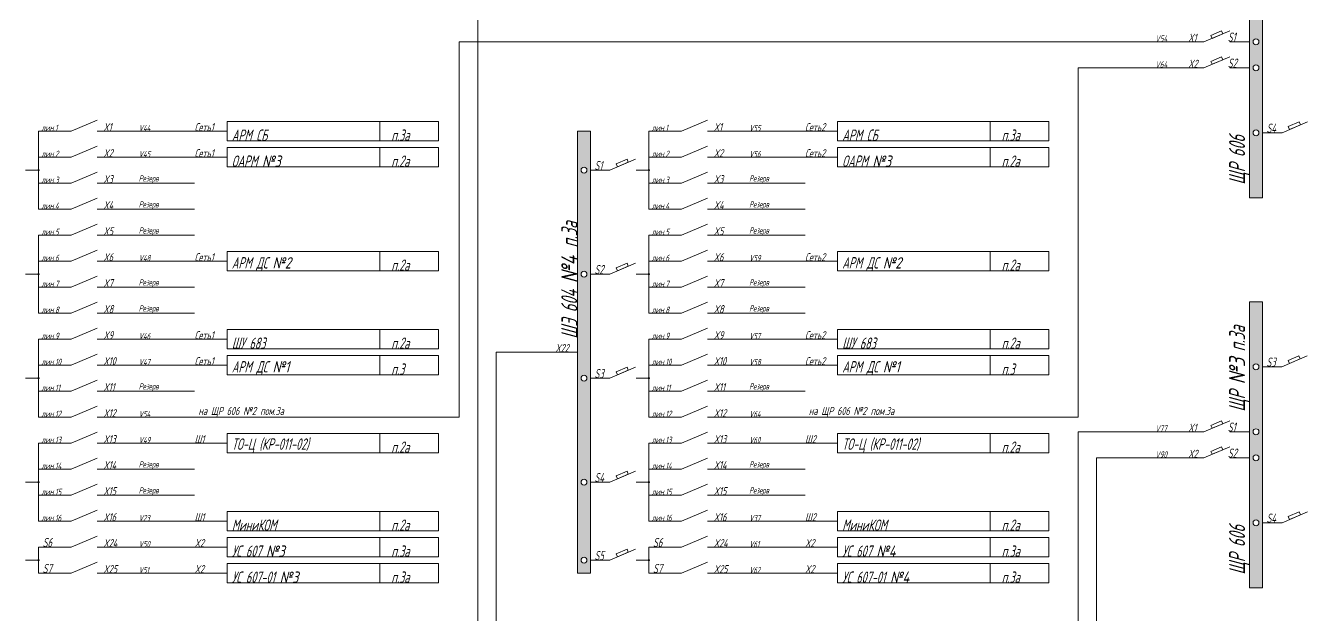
# Paper-space layout 'А2гор' of a CAD drawing. Extents: x 0 to 594, y 0 to 420.
# Drawn here: x 237.3 to 435.2, y 214.9 to 305.9 of the extents above; entities that cross this region are included whole.
import ezdxf

# ---------------------------------------------------------------- set-up
doc = ezdxf.new("R2010")
doc.units = 0
doc.header["$LTSCALE"] = 0.3
doc.layers.get('0').update_dxf_attribs({"linetype": 'CONTINUOUS', "lineweight": 15})
doc.layers.add('Text', color=242, linetype='CONTINUOUS', lineweight=15)
doc.styles.get("Standard").update_dxf_attribs({"font": 'isocpeur.ttf', "width": 0.8, "oblique": 15})

psp = doc.layouts.new('А2гор')

# ---------------------------------------------------------------- hatches: boundary and pattern name
h = psp.add_hatch(color=256)
h.paths.add_polyline_path([(426.22, 323.48), (428.23, 323.48), (428.23, 279.34), (426.22, 279.34)])
edge = h.paths.add_edge_path(flags=16)
edge.add_arc((427.23, 313.45), 0.454, 0, 360)
edge = h.paths.add_edge_path(flags=16)
edge.add_arc((427.23, 303.42), 0.454, 0, 360)
edge = h.paths.add_edge_path(flags=16)
edge.add_arc((427.23, 299.41), 0.454, 0, 360)
edge = h.paths.add_edge_path(flags=16)
edge.add_arc((427.24, 289.37), 0.454, 0, 360)
h = psp.add_hatch(color=256)
h.paths.add_polyline_path([(322.52, 289.63), (324.52, 289.63), (324.52, 221.41), (322.52, 221.41)])
edge = h.paths.add_edge_path(flags=16)
edge.add_arc((323.52, 283.61), 0.454, 0, 360)
edge = h.paths.add_edge_path(flags=16)
edge.add_arc((323.52, 267.55), 0.454, 0, 360)
edge = h.paths.add_edge_path(flags=16)
edge.add_arc((323.52, 251.5), 0.454, 0, 360)
edge = h.paths.add_edge_path(flags=16)
edge.add_arc((323.52, 235.45), 0.454, 0, 360)
edge = h.paths.add_edge_path(flags=16)
edge.add_arc((323.52, 223.41), 0.454, 0, 360)
h = psp.add_hatch(color=256)
edge = h.paths.add_edge_path()
edge.add_arc((239.35, 283.61), 0.0803, 0, 360)
h = psp.add_hatch(color=256)
edge = h.paths.add_edge_path()
edge.add_arc((333.55, 283.61), 0.0803, 0, 360)
h = psp.add_hatch(color=256)
edge = h.paths.add_edge_path()
edge.add_arc((239.35, 267.55), 0.0803, 0, 360)
h = psp.add_hatch(color=256)
edge = h.paths.add_edge_path()
edge.add_arc((333.55, 267.55), 0.0803, 0, 360)
h = psp.add_hatch(color=256)
h.paths.add_polyline_path([(426.22, 263.29), (428.23, 263.29), (428.23, 219.15), (426.22, 219.15)])
edge = h.paths.add_edge_path(flags=16)
edge.add_arc((427.23, 253.26), 0.454, 0, 360)
edge = h.paths.add_edge_path(flags=16)
edge.add_arc((427.23, 243.23), 0.454, 0, 360)
edge = h.paths.add_edge_path(flags=16)
edge.add_arc((427.23, 239.21), 0.454, 0, 360)
edge = h.paths.add_edge_path(flags=16)
edge.add_arc((427.24, 229.18), 0.454, 0, 360)
h = psp.add_hatch(color=256)
edge = h.paths.add_edge_path()
edge.add_arc((239.35, 251.5), 0.0803, 0, 360)
h = psp.add_hatch(color=256)
edge = h.paths.add_edge_path()
edge.add_arc((333.55, 251.5), 0.0803, 0, 360)
h = psp.add_hatch(color=256)
edge = h.paths.add_edge_path()
edge.add_arc((239.35, 235.45), 0.0803, 0, 360)
h = psp.add_hatch(color=256)
edge = h.paths.add_edge_path()
edge.add_arc((333.55, 235.45), 0.0803, 0, 360)
h = psp.add_hatch(color=256)
edge = h.paths.add_edge_path()
edge.add_arc((239.35, 223.41), 0.0803, 0, 360)
h = psp.add_hatch(color=256)
edge = h.paths.add_edge_path()
edge.add_arc((333.55, 223.41), 0.0803, 0, 360)

# ---------------------------------------------------------------- linework, layer by layer
at = {"lineweight": 15}
for p, q in [((419.2, 303.42), (423.21, 305.12)), ((419.2, 299.41), (423.21, 301.11)), ((244.36, 289.63), (248.38, 291.33)), ((338.57, 289.63), (342.58, 291.33)), ((431.25, 289.37), (435.16, 291.08)), ((244.36, 285.61), (248.38, 287.32)), ((338.57, 285.61), (342.58, 287.32)), ((327.53, 283.61), (331.45, 285.31)), ((244.36, 281.6), (248.38, 283.3)), ((338.57, 281.6), (342.58, 283.3)), ((244.36, 277.59), (248.38, 279.29)), ((338.57, 277.59), (342.58, 279.29)), ((244.36, 273.57), (248.38, 275.28)), ((338.57, 273.57), (342.58, 275.28)), ((244.36, 269.56), (248.38, 271.27)), ((338.57, 269.56), (342.58, 271.27)), ((327.53, 267.55), (331.45, 269.26)), ((244.36, 265.55), (248.38, 267.25)), ((338.57, 265.55), (342.58, 267.25)), ((244.36, 261.54), (248.38, 263.24)), ((338.57, 261.54), (342.58, 263.24)), ((244.36, 257.52), (248.38, 259.23)), ((338.57, 257.52), (342.58, 259.23)), ((244.36, 253.51), (248.38, 255.21)), ((338.57, 253.51), (342.58, 255.21)), ((431.24, 253.26), (435.15, 254.96)), ((327.53, 251.5), (331.45, 253.21)), ((244.36, 249.5), (248.38, 251.2)), ((338.57, 249.5), (342.58, 251.2)), ((244.36, 245.48), (248.38, 247.19)), ((338.57, 245.48), (342.58, 247.19)), ((419.2, 243.23), (423.21, 244.93)), ((244.36, 241.47), (248.38, 243.18)), ((338.57, 241.47), (342.58, 243.18)), ((419.2, 239.21), (423.21, 240.92)), ((244.36, 237.46), (248.38, 239.16)), ((338.57, 237.46), (342.58, 239.16)), ((327.53, 235.45), (331.45, 237.16)), ((244.36, 233.45), (248.38, 235.15)), ((338.57, 233.45), (342.58, 235.15)), ((244.36, 229.43), (248.38, 231.14)), ((338.57, 229.43), (342.58, 231.14)), ((431.25, 229.18), (435.16, 230.89)), ((244.36, 225.42), (248.38, 227.12)), ((338.57, 225.42), (342.58, 227.12)), ((327.53, 223.41), (331.45, 225.12)), ((244.36, 221.41), (248.38, 223.11)), ((338.57, 221.41), (342.58, 223.11))]:
    psp.add_line(p, q, dxfattribs=at)
for p, q in [((411.18, 303.42), (416.19, 303.42)), ((419.2, 303.42), (416.19, 303.42)), ((423.21, 303.42), (426.22, 303.42)), ((411.18, 299.41), (416.19, 299.41)), ((419.2, 299.41), (416.19, 299.41)), ((423.21, 299.41), (426.22, 299.41)), ((292.02, 291.13), (292.02, 288.12)), ((386.22, 291.13), (386.22, 288.12)), ((239.35, 285.61), (239.35, 289.63)), ((239.35, 289.63), (244.36, 289.63)), ((248.38, 289.63), (253.39, 289.63)), ((253.39, 289.63), (263.42, 289.63)), ((268.44, 289.63), (263.42, 289.63)), ((333.55, 285.61), (333.55, 289.63)), ((333.55, 289.63), (338.57, 289.63)), ((342.58, 289.63), (347.6, 289.63)), ((347.6, 289.63), (357.63, 289.63)), ((362.65, 289.63), (357.63, 289.63)), ((431.25, 289.37), (428.24, 289.37)), ((292.02, 287.12), (292.02, 284.11)), ((386.22, 287.12), (386.22, 284.11)), ((239.35, 281.6), (239.35, 285.61)), ((239.35, 285.61), (244.36, 285.61)), ((248.38, 285.61), (253.39, 285.61)), ((253.39, 285.61), (263.42, 285.61)), ((268.44, 285.61), (263.42, 285.61)), ((333.55, 281.6), (333.55, 285.61)), ((333.55, 285.61), (338.57, 285.61)), ((342.58, 285.61), (347.6, 285.61)), ((347.6, 285.61), (357.63, 285.61)), ((362.65, 285.61), (357.63, 285.61)), ((237.34, 283.61), (239.35, 283.61)), ((327.53, 283.61), (324.52, 283.61)), ((331.55, 283.61), (333.55, 283.61)), ((239.35, 277.59), (239.35, 281.6)), ((239.35, 281.6), (244.36, 281.6)), ((248.38, 281.6), (253.39, 281.6)), ((253.39, 281.6), (263.42, 281.6)), ((333.55, 277.59), (333.55, 281.6)), ((333.55, 281.6), (338.57, 281.6)), ((342.58, 281.6), (347.6, 281.6)), ((347.6, 281.6), (357.63, 281.6)), ((239.35, 277.59), (244.36, 277.59)), ((248.38, 277.59), (253.39, 277.59)), ((253.39, 277.59), (263.42, 277.59)), ((333.55, 277.59), (338.57, 277.59)), ((342.58, 277.59), (347.6, 277.59)), ((347.6, 277.59), (357.63, 277.59)), ((239.35, 269.56), (239.35, 273.57)), ((239.35, 273.57), (244.36, 273.57)), ((248.38, 273.57), (253.39, 273.57)), ((253.39, 273.57), (263.42, 273.57)), ((333.55, 269.56), (333.55, 273.57)), ((333.55, 273.57), (338.57, 273.57)), ((342.58, 273.57), (347.6, 273.57)), ((347.6, 273.57), (357.63, 273.57)), ((292.02, 271.07), (292.02, 268.06)), ((386.22, 271.07), (386.22, 268.06)), ((239.35, 265.55), (239.35, 269.56)), ((239.35, 269.56), (244.36, 269.56)), ((248.38, 269.56), (253.39, 269.56)), ((253.39, 269.56), (263.42, 269.56)), ((268.44, 269.56), (263.42, 269.56)), ((333.55, 265.55), (333.55, 269.56)), ((333.55, 269.56), (338.57, 269.56)), ((342.58, 269.56), (347.6, 269.56)), ((347.6, 269.56), (357.63, 269.56)), ((362.65, 269.56), (357.63, 269.56)), ((237.34, 267.55), (239.35, 267.55)), ((327.53, 267.55), (324.52, 267.55)), ((331.55, 267.55), (333.55, 267.55)), ((239.35, 261.54), (239.35, 265.55)), ((239.35, 265.55), (244.36, 265.55)), ((248.38, 265.55), (253.39, 265.55)), ((253.39, 265.55), (263.42, 265.55)), ((333.55, 261.54), (333.55, 265.55)), ((333.55, 265.55), (338.57, 265.55)), ((342.58, 265.55), (347.6, 265.55)), ((347.6, 265.55), (357.63, 265.55)), ((239.35, 261.54), (244.36, 261.54)), ((248.38, 261.54), (253.39, 261.54)), ((253.39, 261.54), (263.42, 261.54)), ((333.55, 261.54), (338.57, 261.54)), ((342.58, 261.54), (347.6, 261.54)), ((347.6, 261.54), (357.63, 261.54)), ((239.35, 253.51), (239.35, 257.52)), ((239.35, 257.52), (244.36, 257.52)), ((248.38, 257.52), (253.39, 257.52)), ((253.39, 257.52), (263.42, 257.52)), ((268.44, 257.52), (263.42, 257.52)), ((292.02, 259.03), (292.02, 256.02)), ((333.55, 253.51), (333.55, 257.52)), ((333.55, 257.52), (338.57, 257.52)), ((342.58, 257.52), (347.6, 257.52)), ((347.6, 257.52), (357.63, 257.52)), ((362.65, 257.52), (357.63, 257.52)), ((386.22, 259.03), (386.22, 256.02)), ((322.52, 255.52), (318.51, 255.52)), ((239.35, 249.5), (239.35, 253.51)), ((239.35, 253.51), (244.36, 253.51)), ((248.38, 253.51), (253.39, 253.51)), ((253.39, 253.51), (263.42, 253.51)), ((268.44, 253.51), (263.42, 253.51)), ((292.02, 255.01), (292.02, 252.01)), ((333.55, 249.5), (333.55, 253.51)), ((333.55, 253.51), (338.57, 253.51)), ((342.58, 253.51), (347.6, 253.51)), ((347.6, 253.51), (357.63, 253.51)), ((362.65, 253.51), (357.63, 253.51)), ((386.22, 255.01), (386.22, 252.01)), ((431.24, 253.26), (428.23, 253.26)), ((237.34, 251.5), (239.35, 251.5)), ((327.53, 251.5), (324.52, 251.5)), ((331.55, 251.5), (333.55, 251.5)), ((239.35, 245.48), (239.35, 249.5)), ((239.35, 249.5), (244.36, 249.5)), ((248.38, 249.5), (253.39, 249.5)), ((253.39, 249.5), (263.42, 249.5)), ((333.55, 245.48), (333.55, 249.5)), ((333.55, 249.5), (338.57, 249.5)), ((342.58, 249.5), (347.6, 249.5)), ((347.6, 249.5), (357.63, 249.5)), ((239.35, 245.48), (244.36, 245.48)), ((248.38, 245.48), (253.39, 245.48)), ((253.39, 245.48), (263.42, 245.48)), ((268.44, 245.48), (263.42, 245.48)), ((333.55, 245.48), (338.57, 245.48)), ((342.58, 245.48), (347.6, 245.48)), ((347.6, 245.48), (357.63, 245.48)), ((362.65, 245.48), (357.63, 245.48)), ((239.35, 237.46), (239.35, 241.47)), ((239.35, 241.47), (244.36, 241.47)), ((248.38, 241.47), (253.39, 241.47)), ((253.39, 241.47), (263.42, 241.47)), ((268.44, 241.47), (263.42, 241.47)), ((292.02, 242.98), (292.02, 239.97)), ((333.55, 237.46), (333.55, 241.47)), ((333.55, 241.47), (338.57, 241.47)), ((342.58, 241.47), (347.6, 241.47)), ((347.6, 241.47), (357.63, 241.47)), ((362.65, 241.47), (357.63, 241.47)), ((386.22, 242.98), (386.22, 239.97)), ((411.18, 243.23), (416.19, 243.23)), ((419.2, 243.23), (416.19, 243.23)), ((423.21, 243.23), (426.22, 243.23)), ((239.35, 233.45), (239.35, 237.46)), ((239.35, 237.46), (244.36, 237.46)), ((248.38, 237.46), (253.39, 237.46)), ((253.39, 237.46), (263.42, 237.46)), ((333.55, 233.45), (333.55, 237.46)), ((333.55, 237.46), (338.57, 237.46)), ((342.58, 237.46), (347.6, 237.46)), ((347.6, 237.46), (357.63, 237.46)), ((411.18, 239.21), (416.19, 239.21)), ((419.2, 239.21), (416.19, 239.21)), ((423.21, 239.21), (426.22, 239.21)), ((237.34, 235.45), (239.35, 235.45)), ((327.53, 235.45), (324.52, 235.45)), ((331.55, 235.45), (333.55, 235.45)), ((239.35, 229.43), (239.35, 233.45)), ((239.35, 233.45), (244.36, 233.45)), ((248.38, 233.45), (253.39, 233.45)), ((253.39, 233.45), (263.42, 233.45)), ((333.55, 229.43), (333.55, 233.45)), ((333.55, 233.45), (338.57, 233.45)), ((342.58, 233.45), (347.6, 233.45)), ((347.6, 233.45), (357.63, 233.45)), ((292.02, 230.94), (292.02, 227.93)), ((386.22, 230.94), (386.22, 227.93)), ((239.35, 229.43), (244.36, 229.43)), ((248.38, 229.43), (253.39, 229.43)), ((253.39, 229.43), (263.42, 229.43)), ((268.44, 229.43), (263.42, 229.43)), ((333.55, 229.43), (338.57, 229.43)), ((342.58, 229.43), (347.6, 229.43)), ((347.6, 229.43), (357.63, 229.43)), ((362.65, 229.43), (357.63, 229.43)), ((431.25, 229.18), (428.24, 229.18)), ((292.02, 226.93), (292.02, 223.92)), ((386.22, 226.93), (386.22, 223.92)), ((239.35, 221.41), (239.35, 225.42)), ((239.35, 225.42), (244.36, 225.42)), ((248.38, 225.42), (253.39, 225.42)), ((253.39, 225.42), (263.42, 225.42)), ((268.44, 225.42), (263.42, 225.42)), ((333.55, 221.41), (333.55, 225.42)), ((333.55, 225.42), (338.57, 225.42)), ((342.58, 225.42), (347.6, 225.42)), ((347.6, 225.42), (357.63, 225.42)), ((362.65, 225.42), (357.63, 225.42)), ((237.34, 223.41), (239.35, 223.41)), ((292.02, 222.91), (292.02, 219.9)), ((327.53, 223.41), (324.52, 223.41)), ((331.55, 223.41), (333.55, 223.41)), ((386.22, 222.91), (386.22, 219.9)), ((239.35, 221.41), (244.36, 221.41)), ((248.38, 221.41), (253.39, 221.41)), ((253.39, 221.41), (263.42, 221.41)), ((268.44, 221.41), (263.42, 221.41)), ((333.55, 221.41), (338.57, 221.41)), ((342.58, 221.41), (347.6, 221.41)), ((347.6, 221.41), (357.63, 221.41)), ((362.65, 221.41), (357.63, 221.41))]:
    psp.add_line(p, q)
for points in [[(426.22, 323.48), (428.23, 323.48), (428.23, 279.34), (426.22, 279.34)], [(420.45, 303.95), (422.12, 304.66), (421.93, 305.1), (420.27, 304.37)], [(420.45, 299.94), (422.12, 300.65), (421.93, 301.09), (420.27, 300.36)], [(268.44, 288.12), (301.04, 288.12), (301.04, 291.13), (268.44, 291.13)], [(362.65, 288.12), (395.25, 288.12), (395.25, 291.13), (362.65, 291.13)], [(432.41, 289.88), (434.08, 290.61), (433.88, 291.05), (432.22, 290.33)], [(322.52, 289.63), (324.52, 289.63), (324.52, 221.41), (322.52, 221.41)], [(268.44, 284.11), (301.04, 284.11), (301.04, 287.12), (268.44, 287.12)], [(362.65, 284.11), (395.25, 284.11), (395.25, 287.12), (362.65, 287.12)], [(328.7, 284.11), (330.36, 284.84), (330.16, 285.28), (328.5, 284.56)], [(268.44, 268.06), (301.04, 268.06), (301.04, 271.07), (268.44, 271.07)], [(362.65, 268.06), (395.25, 268.06), (395.25, 271.07), (362.65, 271.07)], [(328.7, 268.06), (330.36, 268.79), (330.16, 269.23), (328.5, 268.51)], [(426.22, 263.29), (428.23, 263.29), (428.23, 219.15), (426.22, 219.15)], [(268.44, 256.02), (301.04, 256.02), (301.04, 259.03), (268.44, 259.03)], [(362.65, 256.02), (395.25, 256.02), (395.25, 259.03), (362.65, 259.03)], [(268.44, 252.01), (301.04, 252.01), (301.04, 255.01), (268.44, 255.01)], [(362.65, 252.01), (395.25, 252.01), (395.25, 255.01), (362.65, 255.01)], [(432.4, 253.77), (434.07, 254.49), (433.87, 254.94), (432.21, 254.21)], [(328.7, 252.01), (330.36, 252.73), (330.16, 253.18), (328.5, 252.46)], [(420.45, 243.76), (422.12, 244.47), (421.93, 244.91), (420.27, 244.18)], [(268.44, 239.97), (301.04, 239.97), (301.04, 242.98), (268.44, 242.98)], [(362.65, 239.97), (395.25, 239.97), (395.25, 242.98), (362.65, 242.98)], [(420.45, 239.75), (422.12, 240.46), (421.93, 240.89), (420.27, 240.17)], [(328.7, 235.96), (330.36, 236.68), (330.16, 237.13), (328.5, 236.41)], [(268.44, 227.93), (301.04, 227.93), (301.04, 230.94), (268.44, 230.94)], [(362.65, 227.93), (395.25, 227.93), (395.25, 230.94), (362.65, 230.94)], [(432.41, 229.69), (434.08, 230.41), (433.88, 230.86), (432.22, 230.14)], [(268.44, 223.92), (301.04, 223.92), (301.04, 226.93), (268.44, 226.93)], [(362.65, 223.92), (395.25, 223.92), (395.25, 226.93), (362.65, 226.93)], [(328.7, 223.92), (330.36, 224.64), (330.16, 225.09), (328.5, 224.37)], [(268.44, 219.9), (301.04, 219.9), (301.04, 222.91), (268.44, 222.91)], [(362.65, 219.9), (395.25, 219.9), (395.25, 222.91), (362.65, 222.91)]]:
    psp.add_lwpolyline(points, close=True)
for centre, radius in [((427.23, 303.42), 0.454), ((427.23, 299.41), 0.454), ((427.24, 289.37), 0.454), ((239.35, 283.61), 0.0803), ((323.52, 283.61), 0.454), ((333.55, 283.61), 0.0803), ((239.35, 267.55), 0.0803), ((323.52, 267.55), 0.454), ((333.55, 267.55), 0.0803), ((427.23, 253.26), 0.454), ((427.23, 253.26), 0.454), ((239.35, 251.5), 0.0803), ((323.52, 251.5), 0.454), ((333.55, 251.5), 0.0803), ((427.23, 243.23), 0.454), ((427.23, 239.21), 0.454), ((239.35, 235.45), 0.0803), ((323.52, 235.45), 0.454), ((333.55, 235.45), 0.0803), ((427.24, 229.18), 0.454), ((323.52, 223.41), 0.454), ((239.35, 223.41), 0.0803), ((333.55, 223.41), 0.0803)]:
    psp.add_circle(centre, radius)
at = {"layer": 'Text'}
for p, q in [((307.11, 344.3), (307.11, 38.4)), ((304.26, 245.48), (304.26, 303.42)), ((304.26, 303.42), (411.18, 303.42)), ((411.18, 299.41), (399.78, 299.41)), ((399.78, 299.41), (399.78, 245.48)), ((318.51, 255.52), (309.96, 255.52)), ((309.96, 255.52), (309.96, 38.4)), ((268.44, 245.48), (304.26, 245.48)), ((399.78, 245.48), (362.65, 245.48)), ((411.18, 243.23), (399.78, 243.23)), ((399.78, 243.23), (399.78, 209.57)), ((411.18, 239.21), (402.63, 239.21)), ((402.63, 239.21), (402.63, 164.73))]:
    psp.add_line(p, q, dxfattribs=at)

# ---------------------------------------------------------------- texts
at = {"attachment_point": 7}
for s, insert, char_height, width in [('{\\fGOST|b0|i0|c204|p34; \\fGOST|b0|i0|c0|p34;X\\fGOST|b0|i0|c204|p34;1}', (416.19, 303.42), 1.235, 16.3412), ('{\\fGOST|b0|i0|c204|p34; \\fGOST|b0|i0|c0|p34;S\\fGOST|b0|i0|c204|p34;1}', (422.26, 303.42), 1.425, 16.3412), ('{\\fGOST|b0|i0|c204|p34; \\fGOST|b0|i0|c0|p34;V\\fGOST|b0|i0|c204|p34;54}', (411.18, 303.42), 1.0032, 16.3412), ('{\\fGOST|b0|i0|c204|p34; \\fGOST|b0|i0|c0|p34;S\\fGOST|b0|i0|c204|p34;2}', (422.26, 299.41), 1.425, 16.3412), ('{\\fGOST|b0|i0|c204|p34; \\fGOST|b0|i0|c0|p34;V\\fGOST|b0|i0|c204|p34;64}', (411.18, 299.41), 1.0032, 16.3412), ('{\\fGOST|b0|i0|c204|p34; \\fGOST|b0|i0|c0|p34;X\\fGOST|b0|i0|c204|p34;2}', (416.19, 299.41), 1.235, 16.3412), ('{\\fGOST|b0|i0|c204|p34; \\fGOST|b0|i0|c0|p34;S\\fGOST|b0|i0|c204|p34;4}', (428.24, 289.37), 1.425, 16.3412), ('{\\fGOST|b0|i0|c204|p34; АРМ СБ}', (268.44, 288.12), 1.7556, 23.6714), ('\\pl1.7556,t1.7556;{\\fGOST|b0|i0|c204|p34;п.3а}', (292.02, 288.12), 1.7556, 16.3412), ('{\\fGOST|b0|i0|c204|p34; АРМ СБ}', (362.65, 288.12), 1.7556, 23.6714), ('\\pl1.7556,t1.7556;{\\fGOST|b0|i0|c204|p34;п.3а}', (386.22, 288.12), 1.7556, 16.3412), ('{\\fGOST|b0|i0|c204|p34; ОАРМ }№3', (268.44, 284.11), 1.7556, 23.6714), ('\\pl1.7556,t1.7556;{\\fGOST|b0|i0|c204|p34;п.2а}', (292.02, 284.11), 1.7556, 16.3412), ('{\\fGOST|b0|i0|c204|p34; ОАРМ }№3', (362.65, 284.11), 1.7556, 23.6714), ('\\pl1.7556,t1.7556;{\\fGOST|b0|i0|c204|p34;п.2а}', (386.22, 284.11), 1.7556, 16.3412), ('{\\fGOST|b0|i0|c204|p34; АРМ ДС }№2', (268.44, 268.06), 1.7556, 23.6714), ('\\pl1.7556,t1.7556;{\\fGOST|b0|i0|c204|p34;п.2а}', (292.02, 268.06), 1.7556, 16.3412), ('{\\fGOST|b0|i0|c204|p34; АРМ ДС }№2', (362.65, 268.06), 1.7556, 23.6714), ('\\pl1.7556,t1.7556;{\\fGOST|b0|i0|c204|p34;п.2а}', (386.22, 268.06), 1.7556, 16.3412), ('{\\fGOST|b0|i0|c204|p34; ШУ 683}', (268.44, 256.02), 1.7556, 23.6714), ('\\pl1.7556,t1.7556;{\\fGOST|b0|i0|c204|p34;п.2а}', (292.02, 256.02), 1.7556, 16.3412), ('{\\fGOST|b0|i0|c204|p34; ШУ 683}', (362.65, 256.02), 1.7556, 23.6714), ('\\pl1.7556,t1.7556;{\\fGOST|b0|i0|c204|p34;п.2а}', (386.22, 256.02), 1.7556, 16.3412), ('{\\fGOST|b0|i0|c204|p34; АРМ ДС }№1', (268.44, 252.01), 1.7556, 23.6714), ('\\pl1.7556,t1.7556;{\\fGOST|b0|i0|c204|p34;п.3}', (292.02, 252.01), 1.7556, 16.3412), ('{\\fGOST|b0|i0|c204|p34; АРМ ДС }№1', (362.65, 252.01), 1.7556, 23.6714), ('\\pl1.7556,t1.7556;{\\fGOST|b0|i0|c204|p34;п.3}', (386.22, 252.01), 1.7556, 16.3412), ('{\\fGOST|b0|i0|c204|p34; \\fGOST|b0|i0|c0|p34;S\\fGOST|b0|i0|c204|p34;3}', (428.23, 253.26), 1.425, 16.3412), ('{\\fGOST|b0|i0|c204|p34; \\fGOST|b0|i0|c0|p34;V\\fGOST|b0|i0|c204|p34;77}', (411.18, 243.23), 1.0032, 16.3412), ('{\\fGOST|b0|i0|c204|p34; \\fGOST|b0|i0|c0|p34;X\\fGOST|b0|i0|c204|p34;1}', (416.19, 243.23), 1.235, 16.3412), ('{\\fGOST|b0|i0|c204|p34; \\fGOST|b0|i0|c0|p34;S\\fGOST|b0|i0|c204|p34;1}', (422.26, 243.23), 1.425, 16.3412), ('{\\fGOST|b0|i0|c204|p34; ТО-Ц (КР-011-02)}', (268.44, 239.97), 1.7556, 23.6714), ('\\pl1.7556,t1.7556;{\\fGOST|b0|i0|c204|p34;п.2а}', (292.02, 239.97), 1.7556, 16.3412), ('{\\fGOST|b0|i0|c204|p34; ТО-Ц (КР-011-02)}', (362.65, 239.97), 1.7556, 23.6714), ('\\pl1.7556,t1.7556;{\\fGOST|b0|i0|c204|p34;п.2а}', (386.22, 239.97), 1.7556, 16.3412), ('{\\fGOST|b0|i0|c204|p34; \\fGOST|b0|i0|c0|p34;V\\fGOST|b0|i0|c204|p34;90}', (411.18, 239.21), 1.0032, 16.3412), ('{\\fGOST|b0|i0|c204|p34; \\fGOST|b0|i0|c0|p34;X\\fGOST|b0|i0|c204|p34;2}', (416.19, 239.21), 1.235, 16.3412), ('{\\fGOST|b0|i0|c204|p34; \\fGOST|b0|i0|c0|p34;S\\fGOST|b0|i0|c204|p34;2}', (422.26, 239.21), 1.425, 16.3412), ('{\\fGOST|b0|i0|c204|p34; МиниКОМ}', (268.44, 227.93), 1.7556, 23.6714), ('\\pl1.7556,t1.7556;{\\fGOST|b0|i0|c204|p34;п.2а}', (292.02, 227.93), 1.7556, 16.3412), ('{\\fGOST|b0|i0|c204|p34; МиниКОМ}', (362.65, 227.93), 1.7556, 23.6714), ('\\pl1.7556,t1.7556;{\\fGOST|b0|i0|c204|p34;п.2а}', (386.22, 227.93), 1.7556, 16.3412), ('{\\fGOST|b0|i0|c204|p34; \\fGOST|b0|i0|c0|p34;S\\fGOST|b0|i0|c204|p34;4}', (428.24, 229.18), 1.425, 16.3412), ('{\\fGOST|b0|i0|c204|p34; УС 607 }№3', (268.44, 223.92), 1.7556, 23.6714), ('\\pl1.7556,t1.7556;{\\fGOST|b0|i0|c204|p34;п.3а}', (292.02, 223.92), 1.7556, 16.3412), ('{\\fGOST|b0|i0|c204|p34; УС 607 }№4', (362.65, 223.92), 1.7556, 23.6714), ('\\pl1.7556,t1.7556;{\\fGOST|b0|i0|c204|p34;п.3а}', (386.22, 223.92), 1.7556, 16.3412), ('{\\fGOST|b0|i0|c204|p34; УС 607-01 }№3', (268.44, 219.9), 1.7556, 23.6714), ('\\pl1.7556,t1.7556;{\\fGOST|b0|i0|c204|p34;п.3а}', (292.02, 219.9), 1.7556, 16.3412), ('{\\fGOST|b0|i0|c204|p34; УС 607-01 }№4', (362.65, 219.9), 1.7556, 23.6714), ('\\pl1.7556,t1.7556;{\\fGOST|b0|i0|c204|p34;п.3а}', (386.22, 219.9), 1.7556, 16.3412)]:
    psp.add_mtext(s, dxfattribs=dict(at, insert=insert, char_height=char_height, width=width))
at = {"width": 16.3412, "attachment_point": 7, "line_spacing_factor": 1.5}
for s, insert, char_height in [('{\\fGOST|b0|i0|c204|p34; \\fGOST|b0|i0|c0|p34; X\\fGOST|b0|i0|c204|p34;1}', (248.17, 289.63), 1.235), ('{\\fGOST|b0|i0|c204|p34;Сеть1}', (263.42, 289.63), 1.235), ('{\\fGOST|b0|i0|c204|p34; \\fGOST|b0|i0|c0|p34; X\\fGOST|b0|i0|c204|p34;1}', (342.38, 289.63), 1.235), ('{\\fGOST|b0|i0|c204|p34;Сеть2}', (357.63, 289.63), 1.235), ('{\\fGOST|b0|i0|c204|p34; лин.1}', (239.25, 289.63), 1.0032), ('{\\fGOST|b0|i0|c204|p34; \\fGOST|b0|i0|c0|p34; \\fGOST|b0|i0|c204|p34; \\fGOST|b0|i0|c0|p34;V\\fGOST|b0|i0|c204|p34;44}', (253.39, 289.63), 0.95), ('{\\fGOST|b0|i0|c204|p34; лин.1}', (333.45, 289.63), 1.0032), ('{\\fGOST|b0|i0|c204|p34; \\fGOST|b0|i0|c0|p34; \\fGOST|b0|i0|c204|p34; \\fGOST|b0|i0|c0|p34;V\\fGOST|b0|i0|c204|p34;55}', (347.6, 289.63), 0.95), ('{\\fGOST|b0|i0|c204|p34; \\fGOST|b0|i0|c0|p34; X\\fGOST|b0|i0|c204|p34;2}', (248.17, 285.61), 1.235), ('{\\fGOST|b0|i0|c204|p34;Сеть1}', (263.42, 285.61), 1.235), ('{\\fGOST|b0|i0|c204|p34; \\fGOST|b0|i0|c0|p34; X\\fGOST|b0|i0|c204|p34;2}', (342.38, 285.61), 1.235), ('{\\fGOST|b0|i0|c204|p34;Сеть2}', (357.63, 285.61), 1.235), ('{\\fGOST|b0|i0|c204|p34; лин.2}', (239.25, 285.61), 1.0032), ('{\\fGOST|b0|i0|c204|p34; \\fGOST|b0|i0|c0|p34; \\fGOST|b0|i0|c204|p34; \\fGOST|b0|i0|c0|p34;V\\fGOST|b0|i0|c204|p34;45}', (253.39, 285.61), 0.95), ('{\\fGOST|b0|i0|c204|p34; \\fGOST|b0|i0|c0|p34;S\\fGOST|b0|i0|c204|p34;1}', (324.52, 283.61), 1.425), ('{\\fGOST|b0|i0|c204|p34; лин.2}', (333.45, 285.61), 1.0032), ('{\\fGOST|b0|i0|c204|p34; \\fGOST|b0|i0|c0|p34; \\fGOST|b0|i0|c204|p34; \\fGOST|b0|i0|c0|p34;V\\fGOST|b0|i0|c204|p34;56}', (347.6, 285.61), 0.95), ('{\\fGOST|b0|i0|c204|p34; лин.3}', (239.25, 281.6), 1.0032), ('{\\fGOST|b0|i0|c204|p34; \\fGOST|b0|i0|c0|p34; X\\fGOST|b0|i0|c204|p34;3}', (248.17, 281.6), 1.235), ('{\\fGOST|b0|i0|c204|p34; \\fGOST|b0|i0|c0|p34; \\fGOST|b0|i0|c204|p34; Резерв}', (253.39, 281.6), 0.95), ('{\\fGOST|b0|i0|c204|p34; лин.3}', (333.45, 281.6), 1.0032), ('{\\fGOST|b0|i0|c204|p34; \\fGOST|b0|i0|c0|p34; X\\fGOST|b0|i0|c204|p34;3}', (342.38, 281.6), 1.235), ('{\\fGOST|b0|i0|c204|p34; \\fGOST|b0|i0|c0|p34; \\fGOST|b0|i0|c204|p34; Резерв}', (347.6, 281.6), 0.95), ('{\\fGOST|b0|i0|c204|p34; лин.4}', (239.25, 277.59), 1.0032), ('{\\fGOST|b0|i0|c204|p34; \\fGOST|b0|i0|c0|p34; X\\fGOST|b0|i0|c204|p34;4}', (248.17, 277.59), 1.235), ('{\\fGOST|b0|i0|c204|p34; \\fGOST|b0|i0|c0|p34; \\fGOST|b0|i0|c204|p34; Резерв}', (253.39, 277.59), 0.95), ('{\\fGOST|b0|i0|c204|p34; лин.4}', (333.45, 277.59), 1.0032), ('{\\fGOST|b0|i0|c204|p34; \\fGOST|b0|i0|c0|p34; X\\fGOST|b0|i0|c204|p34;4}', (342.38, 277.59), 1.235), ('{\\fGOST|b0|i0|c204|p34; \\fGOST|b0|i0|c0|p34; \\fGOST|b0|i0|c204|p34; Резерв}', (347.6, 277.59), 0.95), ('{\\fGOST|b0|i0|c204|p34; лин.5}', (239.25, 273.57), 1.0032), ('{\\fGOST|b0|i0|c204|p34; \\fGOST|b0|i0|c0|p34; X\\fGOST|b0|i0|c204|p34;5}', (248.17, 273.57), 1.235), ('{\\fGOST|b0|i0|c204|p34; \\fGOST|b0|i0|c0|p34; \\fGOST|b0|i0|c204|p34; Резерв}', (253.39, 273.57), 0.95), ('{\\fGOST|b0|i0|c204|p34; лин.5}', (333.45, 273.57), 1.0032), ('{\\fGOST|b0|i0|c204|p34; \\fGOST|b0|i0|c0|p34; X\\fGOST|b0|i0|c204|p34;5}', (342.38, 273.57), 1.235), ('{\\fGOST|b0|i0|c204|p34; \\fGOST|b0|i0|c0|p34; \\fGOST|b0|i0|c204|p34; Резерв}', (347.6, 273.57), 0.95), ('{\\fGOST|b0|i0|c204|p34; лин.6}', (239.25, 269.56), 1.0032), ('{\\fGOST|b0|i0|c204|p34; \\fGOST|b0|i0|c0|p34; X\\fGOST|b0|i0|c204|p34;6}', (248.17, 269.56), 1.235), ('{\\fGOST|b0|i0|c204|p34; \\fGOST|b0|i0|c0|p34; \\fGOST|b0|i0|c204|p34; \\fGOST|b0|i0|c0|p34;V\\fGOST|b0|i0|c204|p34;48}', (253.39, 269.56), 0.95), ('{\\fGOST|b0|i0|c204|p34;Сеть1}', (263.42, 269.56), 1.235), ('{\\fGOST|b0|i0|c204|p34; лин.6}', (333.45, 269.56), 1.0032), ('{\\fGOST|b0|i0|c204|p34; \\fGOST|b0|i0|c0|p34; X\\fGOST|b0|i0|c204|p34;6}', (342.38, 269.56), 1.235), ('{\\fGOST|b0|i0|c204|p34; \\fGOST|b0|i0|c0|p34; \\fGOST|b0|i0|c204|p34; \\fGOST|b0|i0|c0|p34;V\\fGOST|b0|i0|c204|p34;59}', (347.6, 269.56), 0.95), ('{\\fGOST|b0|i0|c204|p34;Сеть2}', (357.63, 269.56), 1.235), ('{\\fGOST|b0|i0|c204|p34; \\fGOST|b0|i0|c0|p34;S\\fGOST|b0|i0|c204|p34;2}', (324.52, 267.55), 1.425), ('{\\fGOST|b0|i0|c204|p34; лин.7}', (239.25, 265.55), 1.0032), ('{\\fGOST|b0|i0|c204|p34; \\fGOST|b0|i0|c0|p34; X\\fGOST|b0|i0|c204|p34;7}', (248.17, 265.55), 1.235), ('{\\fGOST|b0|i0|c204|p34; \\fGOST|b0|i0|c0|p34; \\fGOST|b0|i0|c204|p34; Резерв}', (253.39, 265.55), 0.95), ('{\\fGOST|b0|i0|c204|p34; лин.7}', (333.45, 265.55), 1.0032), ('{\\fGOST|b0|i0|c204|p34; \\fGOST|b0|i0|c0|p34; X\\fGOST|b0|i0|c204|p34;7}', (342.38, 265.55), 1.235), ('{\\fGOST|b0|i0|c204|p34; \\fGOST|b0|i0|c0|p34; \\fGOST|b0|i0|c204|p34; Резерв}', (347.6, 265.55), 0.95), ('{\\fGOST|b0|i0|c204|p34; лин.8}', (239.25, 261.54), 1.0032), ('{\\fGOST|b0|i0|c204|p34; \\fGOST|b0|i0|c0|p34; X\\fGOST|b0|i0|c204|p34;8}', (248.17, 261.54), 1.235), ('{\\fGOST|b0|i0|c204|p34; \\fGOST|b0|i0|c0|p34; \\fGOST|b0|i0|c204|p34; Резерв}', (253.39, 261.54), 0.95), ('{\\fGOST|b0|i0|c204|p34; лин.8}', (333.45, 261.54), 1.0032), ('{\\fGOST|b0|i0|c204|p34; \\fGOST|b0|i0|c0|p34; X\\fGOST|b0|i0|c204|p34;8}', (342.38, 261.54), 1.235), ('{\\fGOST|b0|i0|c204|p34; \\fGOST|b0|i0|c0|p34; \\fGOST|b0|i0|c204|p34; Резерв}', (347.6, 261.54), 0.95), ('{\\fGOST|b0|i0|c204|p34; лин.9}', (239.25, 257.52), 1.0032), ('{\\fGOST|b0|i0|c204|p34; \\fGOST|b0|i0|c0|p34; X\\fGOST|b0|i0|c204|p34;9}', (248.17, 257.52), 1.235), ('{\\fGOST|b0|i0|c204|p34; \\fGOST|b0|i0|c0|p34; \\fGOST|b0|i0|c204|p34; \\fGOST|b0|i0|c0|p34;V\\fGOST|b0|i0|c204|p34;46}', (253.39, 257.52), 0.95), ('{\\fGOST|b0|i0|c204|p34;Сеть1}', (263.42, 257.52), 1.235), ('{\\fGOST|b0|i0|c204|p34; лин.9}', (333.45, 257.52), 1.0032), ('{\\fGOST|b0|i0|c204|p34; \\fGOST|b0|i0|c0|p34; X\\fGOST|b0|i0|c204|p34;9}', (342.38, 257.52), 1.235), ('{\\fGOST|b0|i0|c204|p34; \\fGOST|b0|i0|c0|p34; \\fGOST|b0|i0|c204|p34; \\fGOST|b0|i0|c0|p34;V\\fGOST|b0|i0|c204|p34;57}', (347.6, 257.52), 0.95), ('{\\fGOST|b0|i0|c204|p34;Сеть2}', (357.63, 257.52), 1.235), ('{\\fGOST|b0|i0|c204|p34; \\fGOST|b0|i0|c0|p34;X\\fGOST|b0|i0|c204|p34;22}', (318.51, 255.52), 1.235), ('{\\fGOST|b0|i0|c204|p34; лин.10}', (239.25, 253.51), 1.0032), ('{\\fGOST|b0|i0|c204|p34; \\fGOST|b0|i0|c0|p34; X\\fGOST|b0|i0|c204|p34;10}', (248.17, 253.51), 1.235), ('{\\fGOST|b0|i0|c204|p34; \\fGOST|b0|i0|c0|p34; \\fGOST|b0|i0|c204|p34; \\fGOST|b0|i0|c0|p34;V\\fGOST|b0|i0|c204|p34;47}', (253.39, 253.51), 0.95), ('{\\fGOST|b0|i0|c204|p34;Сеть1}', (263.42, 253.51), 1.235), ('{\\fGOST|b0|i0|c204|p34; лин.10}', (333.45, 253.51), 1.0032), ('{\\fGOST|b0|i0|c204|p34; \\fGOST|b0|i0|c0|p34; X\\fGOST|b0|i0|c204|p34;10}', (342.38, 253.51), 1.235), ('{\\fGOST|b0|i0|c204|p34; \\fGOST|b0|i0|c0|p34; \\fGOST|b0|i0|c204|p34; \\fGOST|b0|i0|c0|p34;V\\fGOST|b0|i0|c204|p34;58}', (347.6, 253.51), 0.95), ('{\\fGOST|b0|i0|c204|p34;Сеть2}', (357.63, 253.51), 1.235), ('{\\fGOST|b0|i0|c204|p34; \\fGOST|b0|i0|c0|p34;S\\fGOST|b0|i0|c204|p34;3}', (324.52, 251.5), 1.425), ('{\\fGOST|b0|i0|c204|p34; лин.11}', (239.25, 249.5), 1.0032), ('{\\fGOST|b0|i0|c204|p34; \\fGOST|b0|i0|c0|p34; X\\fGOST|b0|i0|c204|p34;11}', (248.17, 249.5), 1.235), ('{\\fGOST|b0|i0|c204|p34; \\fGOST|b0|i0|c0|p34; \\fGOST|b0|i0|c204|p34; Резерв}', (253.39, 249.5), 0.95), ('{\\fGOST|b0|i0|c204|p34; лин.11}', (333.45, 249.5), 1.0032), ('{\\fGOST|b0|i0|c204|p34; \\fGOST|b0|i0|c0|p34; X\\fGOST|b0|i0|c204|p34;11}', (342.38, 249.5), 1.235), ('{\\fGOST|b0|i0|c204|p34; \\fGOST|b0|i0|c0|p34; \\fGOST|b0|i0|c204|p34; Резерв}', (347.6, 249.5), 0.95), ('{\\fGOST|b0|i0|c204|p34; лин.12}', (239.25, 245.48), 1.0032), ('{\\fGOST|b0|i0|c204|p34; \\fGOST|b0|i0|c0|p34; X\\fGOST|b0|i0|c204|p34;12}', (248.17, 245.48), 1.235), ('{\\fGOST|b0|i0|c204|p34; \\fGOST|b0|i0|c0|p34; \\fGOST|b0|i0|c204|p34; \\fGOST|b0|i0|c0|p34;V\\fGOST|b0|i0|c204|p34;54}', (253.39, 245.48), 0.95), ('{\\fGOST|b0|i0|c204|p34; лин.12}', (333.45, 245.48), 1.0032), ('{\\fGOST|b0|i0|c204|p34; \\fGOST|b0|i0|c0|p34; X\\fGOST|b0|i0|c204|p34;12}', (342.38, 245.48), 1.235), ('{\\fGOST|b0|i0|c204|p34; \\fGOST|b0|i0|c0|p34; \\fGOST|b0|i0|c204|p34; \\fGOST|b0|i0|c0|p34;V\\fGOST|b0|i0|c204|p34;64}', (347.6, 245.48), 0.95), ('{\\fGOST|b0|i0|c204|p34; лин.13}', (239.25, 241.47), 1.0032), ('{\\fGOST|b0|i0|c204|p34; \\fGOST|b0|i0|c0|p34; X\\fGOST|b0|i0|c204|p34;13}', (248.17, 241.47), 1.235), ('{\\fGOST|b0|i0|c204|p34; \\fGOST|b0|i0|c0|p34; \\fGOST|b0|i0|c204|p34; \\fGOST|b0|i0|c0|p34;V\\fGOST|b0|i0|c204|p34;49}', (253.39, 241.47), 0.95), ('{\\fGOST|b0|i0|c204|p34;Ш1}', (263.42, 241.47), 1.235), ('{\\fGOST|b0|i0|c204|p34; лин.13}', (333.45, 241.47), 1.0032), ('{\\fGOST|b0|i0|c204|p34; \\fGOST|b0|i0|c0|p34; X\\fGOST|b0|i0|c204|p34;13}', (342.38, 241.47), 1.235), ('{\\fGOST|b0|i0|c204|p34; \\fGOST|b0|i0|c0|p34; \\fGOST|b0|i0|c204|p34; \\fGOST|b0|i0|c0|p34;V\\fGOST|b0|i0|c204|p34;60}', (347.6, 241.47), 0.95), ('{\\fGOST|b0|i0|c204|p34;Ш2}', (357.63, 241.47), 1.235), ('{\\fGOST|b0|i0|c204|p34; лин.14}', (239.25, 237.46), 1.0032), ('{\\fGOST|b0|i0|c204|p34; \\fGOST|b0|i0|c0|p34; X\\fGOST|b0|i0|c204|p34;14}', (248.17, 237.46), 1.235), ('{\\fGOST|b0|i0|c204|p34; \\fGOST|b0|i0|c0|p34; \\fGOST|b0|i0|c204|p34; Резерв}', (253.39, 237.46), 0.95), ('{\\fGOST|b0|i0|c204|p34; лин.14}', (333.45, 237.46), 1.0032), ('{\\fGOST|b0|i0|c204|p34; \\fGOST|b0|i0|c0|p34; X\\fGOST|b0|i0|c204|p34;14}', (342.38, 237.46), 1.235), ('{\\fGOST|b0|i0|c204|p34; \\fGOST|b0|i0|c0|p34; \\fGOST|b0|i0|c204|p34; Резерв}', (347.6, 237.46), 0.95), ('{\\fGOST|b0|i0|c204|p34; \\fGOST|b0|i0|c0|p34;S\\fGOST|b0|i0|c204|p34;4}', (324.52, 235.45), 1.425), ('{\\fGOST|b0|i0|c204|p34; лин.15}', (239.25, 233.45), 1.0032), ('{\\fGOST|b0|i0|c204|p34; \\fGOST|b0|i0|c0|p34; X\\fGOST|b0|i0|c204|p34;15}', (248.17, 233.45), 1.235), ('{\\fGOST|b0|i0|c204|p34; \\fGOST|b0|i0|c0|p34; \\fGOST|b0|i0|c204|p34; Резерв}', (253.39, 233.45), 0.95), ('{\\fGOST|b0|i0|c204|p34; лин.15}', (333.45, 233.45), 1.0032), ('{\\fGOST|b0|i0|c204|p34; \\fGOST|b0|i0|c0|p34; X\\fGOST|b0|i0|c204|p34;15}', (342.38, 233.45), 1.235), ('{\\fGOST|b0|i0|c204|p34; \\fGOST|b0|i0|c0|p34; \\fGOST|b0|i0|c204|p34; Резерв}', (347.6, 233.45), 0.95), ('{\\fGOST|b0|i0|c204|p34; лин.16}', (239.25, 229.43), 1.0032), ('{\\fGOST|b0|i0|c204|p34; \\fGOST|b0|i0|c0|p34; X\\fGOST|b0|i0|c204|p34;16}', (248.17, 229.43), 1.235), ('{\\fGOST|b0|i0|c204|p34; \\fGOST|b0|i0|c0|p34; \\fGOST|b0|i0|c204|p34; \\fGOST|b0|i0|c0|p34;V\\fGOST|b0|i0|c204|p34;23}', (253.39, 229.43), 0.95), ('{\\fGOST|b0|i0|c204|p34;Ш1}', (263.42, 229.43), 1.235), ('{\\fGOST|b0|i0|c204|p34; лин.16}', (333.45, 229.43), 1.0032), ('{\\fGOST|b0|i0|c204|p34; \\fGOST|b0|i0|c0|p34; X\\fGOST|b0|i0|c204|p34;16}', (342.38, 229.43), 1.235), ('{\\fGOST|b0|i0|c204|p34; \\fGOST|b0|i0|c0|p34; \\fGOST|b0|i0|c204|p34; \\fGOST|b0|i0|c0|p34;V\\fGOST|b0|i0|c204|p34;37}', (347.6, 229.43), 0.95), ('{\\fGOST|b0|i0|c204|p34;Ш2}', (357.63, 229.43), 1.235), ('{\\fGOST|b0|i0|c204|p34; \\fGOST|b0|i0|c0|p34;S\\fGOST|b0|i0|c204|p34;6}', (239.35, 225.42), 1.425), ('{\\fGOST|b0|i0|c204|p34; \\fGOST|b0|i0|c0|p34; X\\fGOST|b0|i0|c204|p34;24}', (248.17, 225.42), 1.235), ('{\\fGOST|b0|i0|c204|p34; \\fGOST|b0|i0|c0|p34; \\fGOST|b0|i0|c204|p34; \\fGOST|b0|i0|c0|p34;V\\fGOST|b0|i0|c204|p34;50}', (253.39, 225.42), 0.95), ('{\\fGOST|b0|i0|c0|p34;X2}', (263.42, 225.42), 1.235), ('{\\fGOST|b0|i0|c204|p34; \\fGOST|b0|i0|c0|p34;S\\fGOST|b0|i0|c204|p34;6}', (333.55, 225.42), 1.425), ('{\\fGOST|b0|i0|c204|p34; \\fGOST|b0|i0|c0|p34; X\\fGOST|b0|i0|c204|p34;24}', (342.38, 225.42), 1.235), ('{\\fGOST|b0|i0|c204|p34; \\fGOST|b0|i0|c0|p34; \\fGOST|b0|i0|c204|p34; \\fGOST|b0|i0|c0|p34;V\\fGOST|b0|i0|c204|p34;61}', (347.6, 225.42), 0.95), ('{\\fGOST|b0|i0|c0|p34;X2}', (357.63, 225.42), 1.235), ('{\\fGOST|b0|i0|c204|p34; \\fGOST|b0|i0|c0|p34;S\\fGOST|b0|i0|c204|p34;5}', (324.52, 223.41), 1.425), ('{\\fGOST|b0|i0|c204|p34; \\fGOST|b0|i0|c0|p34;S\\fGOST|b0|i0|c204|p34;7}', (239.35, 221.41), 1.425), ('{\\fGOST|b0|i0|c204|p34; \\fGOST|b0|i0|c0|p34; X\\fGOST|b0|i0|c204|p34;25}', (248.17, 221.41), 1.235), ('{\\fGOST|b0|i0|c204|p34; \\fGOST|b0|i0|c0|p34; \\fGOST|b0|i0|c204|p34; \\fGOST|b0|i0|c0|p34;V\\fGOST|b0|i0|c204|p34;51}', (253.39, 221.41), 0.95), ('{\\fGOST|b0|i0|c0|p34;X2}', (263.42, 221.41), 1.235), ('{\\fGOST|b0|i0|c204|p34; \\fGOST|b0|i0|c0|p34;S\\fGOST|b0|i0|c204|p34;7}', (333.55, 221.41), 1.425), ('{\\fGOST|b0|i0|c204|p34; \\fGOST|b0|i0|c0|p34; X\\fGOST|b0|i0|c204|p34;25}', (342.38, 221.41), 1.235), ('{\\fGOST|b0|i0|c204|p34; \\fGOST|b0|i0|c0|p34; \\fGOST|b0|i0|c204|p34; \\fGOST|b0|i0|c0|p34;V\\fGOST|b0|i0|c204|p34;62}', (347.6, 221.41), 0.95), ('{\\fGOST|b0|i0|c0|p34;X2}', (357.63, 221.41), 1.235)]:
    psp.add_mtext(s, dxfattribs=dict(at, insert=insert, char_height=char_height))
at = {"char_height": 2.47, "attachment_point": 7, "rotation": 90}
for s, insert, width in [('{\\fGOST|b0|i0|c204|p34;  ЩР 606}', (426.22, 279.34), 20.7141), ('{\\fGOST|b0|i0|c204|p34;  ЩР }№3{\\fGOST|b0|i0|c204|p34; п.3а}', (426.22, 244.3), 25.4649), ('{\\fGOST|b0|i0|c204|p34;  ЩР 606}', (426.22, 219.15), 20.7141)]:
    psp.add_mtext(s, dxfattribs=dict(at, insert=insert, width=width))
at = {"insert": (322.52, 255.52), "char_height": 2.508, "width": 46.739, "attachment_point": 7, "rotation": 90, "line_spacing_factor": 1.5}
psp.add_mtext('{\\fGOST|b0|i0|c204|p34; \\fGOST|b0|i0|c0|p34; \\fGOST|b0|i0|c204|p34;ШЭ 604 }№4 {\\fGOST|b0|i0|c204|p34;п.3а}', dxfattribs=at)
at = {"char_height": 1.235, "attachment_point": 7, "line_spacing_factor": 1.5}
for insert in [(263.42, 245.48), (357.63, 245.48)]:
    psp.add_mtext('{\\fGOST|b0|i0|c204|p34; на ЩР 606 }№2 {\\fGOST|b0|i0|c204|p34;пом.3а}', dxfattribs=dict(at, insert=insert))

doc.saveas('drawing.dxf')
